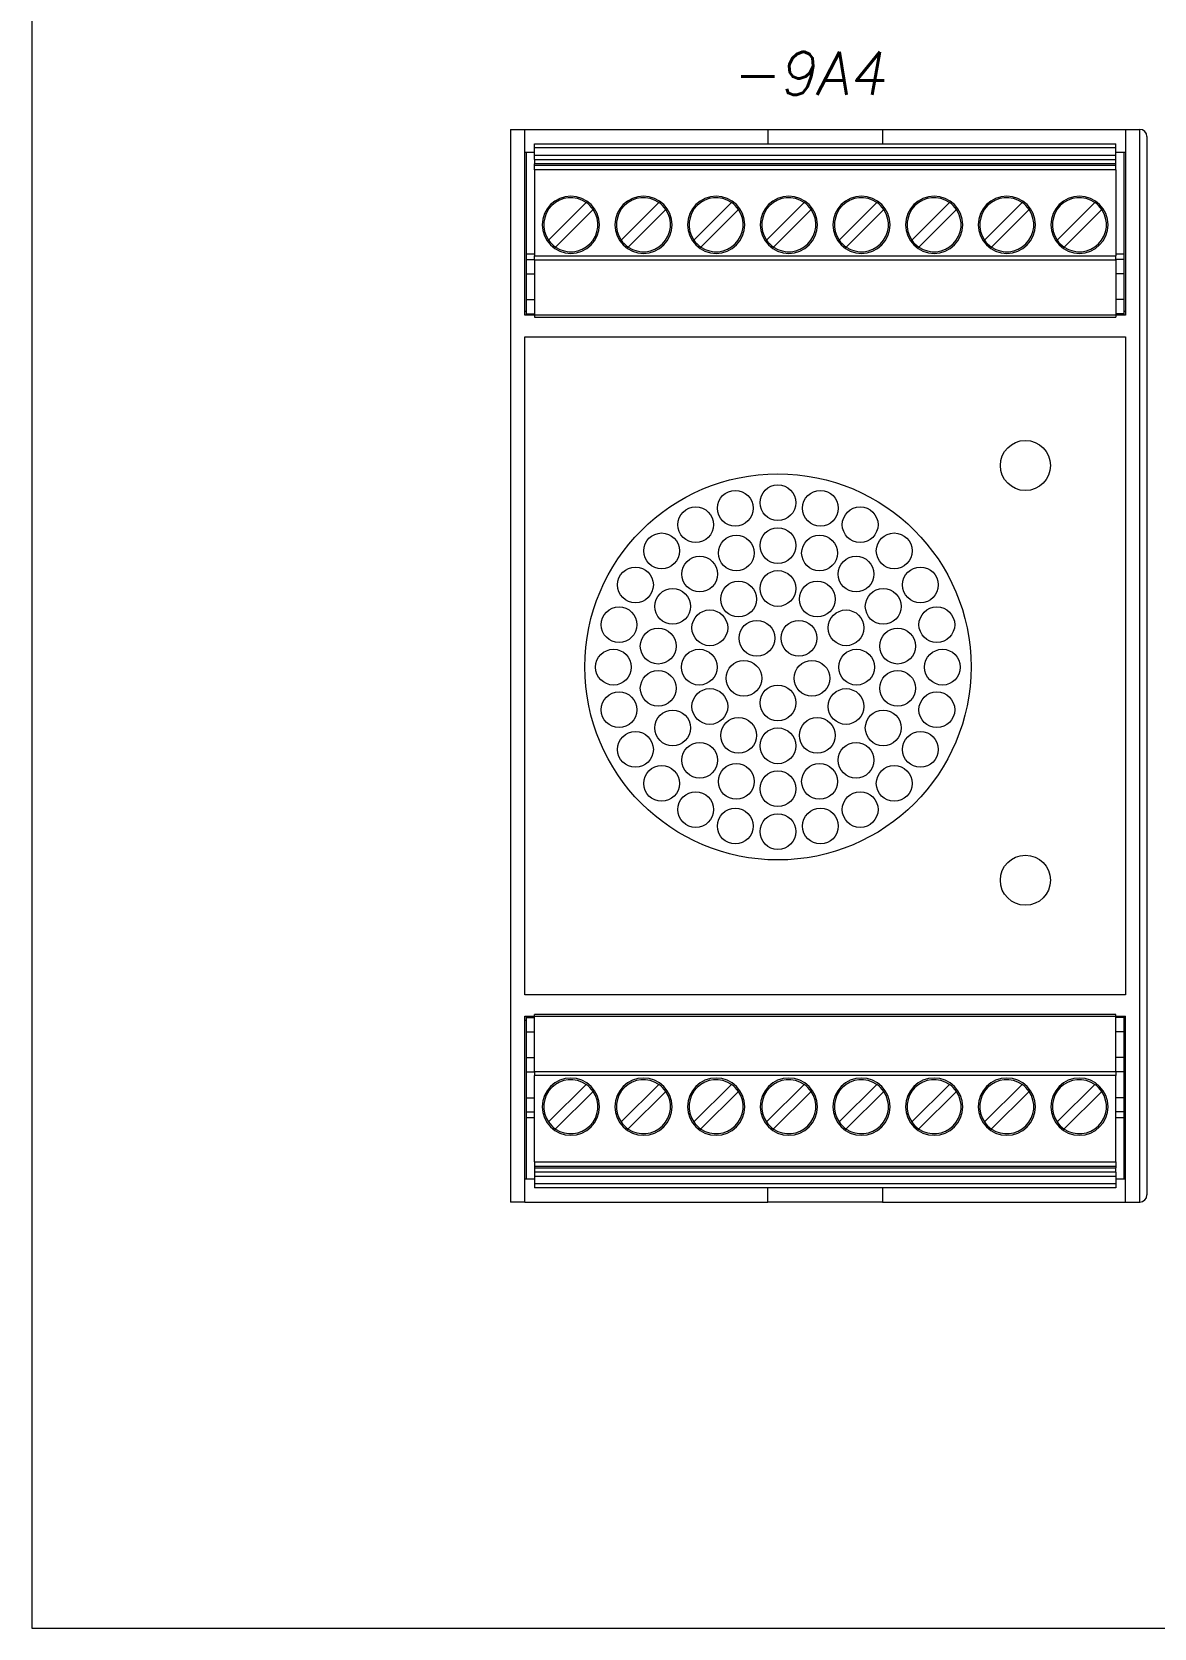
# Model space of a CAD drawing. Extents: x -2993 to 3661, y -4147 to -1441.
# Drawn here: x -324.1 to -245.6, y -2598 to -2486.4 of the extents above; entities that cross this region are included whole.
import ezdxf
from ezdxf.enums import TextEntityAlignment as Align

# ---------------------------------------------------------------- set-up
doc = ezdxf.new("R2010")
doc.units = 0
doc.header["$LTSCALE"] = 0.1
doc.header["$MEASUREMENT"] = 0
doc.layers.get('0').update_dxf_attribs({"linetype": 'CONTINUOUS'})
doc.layers.add('DIM', color=5, linetype='CONTINUOUS')
doc.styles.get("Standard").update_dxf_attribs({"font": 'simplex.shx'})

msp = doc.modelspace()

# ---------------------------------------------------------------- linework, layer by layer
at = {"color": 7, "linetype": 'Continuous', "lineweight": 13}
for p, q in [((-290.6, -2493.24), (-290.6, -2568.24)), ((-290.6, -2493.24), (-290.6, -2568.24)), ((-290.6, -2493.24), (-289.6, -2493.24)), ((-289.6, -2506.24), (-289.6, -2493.24)), ((-289.6, -2493.24), (-272.6, -2493.24)), ((-272.6, -2493.24), (-272.6, -2494.24)), ((-272.6, -2493.24), (-264.6, -2493.24)), ((-264.6, -2493.24), (-264.6, -2494.24)), ((-264.6, -2493.24), (-247.6, -2493.24)), ((-247.6, -2493.24), (-247.6, -2506.24)), ((-247.6, -2493.24), (-246.6, -2493.24)), ((-246.6, -2568.24), (-246.6, -2493.24)), ((-246.1, -2493.74), (-246.1, -2567.74)), ((-246.1, -2493.74), (-246.1, -2567.74)), ((-246.1, -2493.74), (-246.1, -2520.24)), ((-289.6, -2494.84), (-288.92, -2494.84)), ((-289.5, -2494.84), (-289.5, -2505.94)), ((-288.92, -2494.24), (-248.28, -2494.24)), ((-288.92, -2495.04), (-288.92, -2494.54)), ((-248.28, -2494.54), (-288.92, -2494.54)), ((-288.92, -2495.04), (-248.28, -2495.04)), ((-248.28, -2495.04), (-248.28, -2494.54)), ((-248.28, -2494.84), (-247.6, -2494.84)), ((-247.7, -2505.94), (-247.7, -2494.84)), ((-288.92, -2495.34), (-288.92, -2495.65)), ((-288.92, -2495.34), (-248.28, -2495.34)), ((-248.28, -2495.65), (-288.92, -2495.65)), ((-248.28, -2495.76), (-288.92, -2495.76)), ((-288.92, -2496.06), (-288.92, -2502.08)), ((-248.28, -2496.06), (-288.92, -2496.06)), ((-248.28, -2495.65), (-248.28, -2495.34)), ((-248.28, -2496.06), (-248.28, -2502.08)), ((-287.94, -2500.98), (-285.31, -2498.35)), ((-282.86, -2500.98), (-280.23, -2498.35)), ((-277.78, -2500.98), (-275.15, -2498.35)), ((-272.7, -2500.98), (-270.07, -2498.35)), ((-267.62, -2500.98), (-264.99, -2498.35)), ((-262.54, -2500.98), (-259.91, -2498.35)), ((-257.46, -2500.98), (-254.83, -2498.35)), ((-252.38, -2500.98), (-249.75, -2498.35)), ((-284.82, -2498.85), (-287.45, -2501.47)), ((-279.74, -2498.85), (-282.37, -2501.47)), ((-274.66, -2498.85), (-277.29, -2501.47)), ((-269.58, -2498.85), (-272.21, -2501.47)), ((-264.5, -2498.85), (-267.13, -2501.47)), ((-259.42, -2498.85), (-262.05, -2501.47)), ((-254.34, -2498.85), (-256.97, -2501.47)), ((-249.26, -2498.85), (-251.89, -2501.47)), ((-289.5, -2501.94), (-288.92, -2501.94)), ((-248.28, -2501.94), (-247.7, -2501.94)), ((-289.5, -2502.34), (-288.92, -2502.34)), ((-288.92, -2502.08), (-248.28, -2502.08)), ((-288.92, -2502.38), (-288.92, -2506.36)), ((-248.28, -2502.38), (-288.92, -2502.38)), ((-248.28, -2502.38), (-248.28, -2502.08)), ((-247.7, -2502.34), (-248.28, -2502.34)), ((-248.28, -2502.38), (-248.28, -2506.36)), ((-289.5, -2503.34), (-288.92, -2503.34)), ((-247.7, -2503.34), (-248.28, -2503.34)), ((-289.5, -2505.14), (-288.92, -2505.14)), ((-247.7, -2505.14), (-248.28, -2505.14)), ((-289.6, -2505.94), (-289.5, -2505.94)), ((-247.6, -2506.24), (-289.6, -2506.24)), ((-289.5, -2505.94), (-289.5, -2506.24)), ((-289.5, -2506.14), (-288.92, -2506.14)), ((-288.92, -2506.36), (-248.28, -2506.36)), ((-247.7, -2506.14), (-248.28, -2506.14)), ((-247.7, -2505.94), (-247.6, -2505.94)), ((-247.7, -2506.24), (-247.7, -2505.94)), ((-289.6, -2553.74), (-289.6, -2507.74)), ((-289.6, -2507.74), (-247.6, -2507.74)), ((-247.6, -2507.74), (-247.6, -2553.74)), ((-246.1, -2541.24), (-246.1, -2557.93)), ((-247.6, -2553.74), (-289.6, -2553.74)), ((-289.6, -2555.24), (-247.6, -2555.24)), ((-289.6, -2568.24), (-289.6, -2555.24)), ((-289.5, -2555.54), (-289.6, -2555.54)), ((-289.5, -2555.24), (-289.5, -2555.54)), ((-289.5, -2555.34), (-288.92, -2555.34)), ((-289.5, -2555.54), (-289.5, -2566.64)), ((-288.92, -2559.1), (-288.92, -2555.12)), ((-248.28, -2555.12), (-288.92, -2555.12)), ((-248.28, -2559.1), (-248.28, -2555.12)), ((-247.7, -2555.34), (-248.28, -2555.34)), ((-247.7, -2555.54), (-247.7, -2555.24)), ((-247.6, -2555.54), (-247.7, -2555.54)), ((-247.7, -2566.64), (-247.7, -2555.54)), ((-247.6, -2568.24), (-247.6, -2555.24)), ((-289.5, -2556.34), (-288.92, -2556.34)), ((-247.7, -2556.34), (-248.28, -2556.34)), ((-289.5, -2558.14), (-288.92, -2558.14)), ((-247.7, -2558.14), (-248.28, -2558.14)), ((-289.5, -2559.14), (-288.92, -2559.14)), ((-288.92, -2559.1), (-288.92, -2559.4)), ((-288.92, -2559.1), (-248.28, -2559.1)), ((-248.28, -2559.4), (-288.92, -2559.4)), ((-288.92, -2565.42), (-288.92, -2559.4)), ((-287.94, -2562.64), (-285.31, -2560.01)), ((-282.86, -2562.64), (-280.23, -2560.01)), ((-277.78, -2562.64), (-275.15, -2560.01)), ((-272.7, -2562.64), (-270.07, -2560.01)), ((-267.62, -2562.64), (-264.99, -2560.01)), ((-262.54, -2562.64), (-259.91, -2560.01)), ((-257.46, -2562.64), (-254.83, -2560.01)), ((-252.38, -2562.64), (-249.75, -2560.01)), ((-247.7, -2559.14), (-248.28, -2559.14)), ((-248.28, -2565.42), (-248.28, -2559.4)), ((-289.5, -2560.94), (-288.92, -2560.94)), ((-284.82, -2560.51), (-287.45, -2563.13)), ((-279.74, -2560.51), (-282.37, -2563.13)), ((-274.66, -2560.51), (-277.29, -2563.13)), ((-269.58, -2560.51), (-272.21, -2563.13)), ((-264.5, -2560.51), (-267.13, -2563.13)), ((-259.42, -2560.51), (-262.05, -2563.13)), ((-254.34, -2560.51), (-256.97, -2563.13)), ((-249.26, -2560.51), (-251.89, -2563.13)), ((-247.7, -2560.94), (-248.28, -2560.94)), ((-289.5, -2561.94), (-288.92, -2561.94)), ((-247.7, -2561.94), (-248.28, -2561.94)), ((-288.92, -2562.34), (-289.5, -2562.34)), ((-247.7, -2562.34), (-248.28, -2562.34)), ((-246.1, -2562.6), (-246.1, -2567.74)), ((-288.92, -2565.42), (-248.28, -2565.42)), ((-288.92, -2566.64), (-289.6, -2566.64)), ((-288.92, -2565.72), (-248.28, -2565.72)), ((-288.92, -2565.84), (-288.92, -2566.15)), ((-288.92, -2565.84), (-248.28, -2565.84)), ((-248.28, -2566.15), (-288.92, -2566.15)), ((-288.92, -2566.45), (-288.92, -2566.94)), ((-248.28, -2566.45), (-288.92, -2566.45)), ((-248.28, -2566.15), (-248.28, -2565.84)), ((-248.28, -2566.45), (-248.28, -2566.94)), ((-247.6, -2566.64), (-248.28, -2566.64)), ((-288.92, -2566.94), (-248.28, -2566.94)), ((-248.28, -2567.24), (-288.92, -2567.24)), ((-272.6, -2568.24), (-272.6, -2567.24)), ((-264.6, -2567.24), (-264.6, -2568.24)), ((-289.6, -2568.24), (-290.6, -2568.24)), ((-289.6, -2568.24), (-272.6, -2568.24)), ((-264.6, -2568.24), (-272.6, -2568.24)), ((-264.6, -2568.24), (-247.6, -2568.24)), ((-247.6, -2568.24), (-246.6, -2568.24))]:
    msp.add_line(p, q, dxfattribs=at)
at = {"lineweight": 13}
msp.add_line((-290.6, -2508.84), (-290.6, -2552.64), dxfattribs=at)
at = {"color": 7, "linetype": 'Continuous', "lineweight": 13}
for points in [[(-288.92, -2494.54), (-288.92, -2494.48), (-288.92, -2494.43), (-288.92, -2494.38), (-288.92, -2494.33), (-288.92, -2494.29), (-288.92, -2494.27), (-288.92, -2494.25), (-288.92, -2494.24)], [(-288.92, -2495.34), (-288.92, -2495.28), (-288.92, -2495.22), (-288.92, -2495.17), (-288.92, -2495.13), (-288.92, -2495.09), (-288.92, -2495.06), (-288.92, -2495.04), (-288.92, -2495.04)], [(-248.28, -2494.54), (-248.28, -2494.48), (-248.28, -2494.43), (-248.28, -2494.38), (-248.28, -2494.33), (-248.28, -2494.29), (-248.28, -2494.27), (-248.28, -2494.25), (-248.28, -2494.24)], [(-248.28, -2495.34), (-248.28, -2495.28), (-248.28, -2495.22), (-248.28, -2495.17), (-248.28, -2495.13), (-248.28, -2495.09), (-248.28, -2495.06), (-248.28, -2495.04), (-248.28, -2495.04)], [(-288.92, -2495.76), (-288.92, -2495.74), (-288.92, -2495.7), (-288.92, -2495.65)], [(-288.92, -2496.06), (-288.92, -2496), (-288.92, -2495.95), (-288.92, -2495.9), (-288.92, -2495.85), (-288.92, -2495.81), (-288.92, -2495.79), (-288.92, -2495.77), (-288.92, -2495.76)], [(-248.28, -2495.76), (-248.28, -2495.74), (-248.28, -2495.7), (-248.28, -2495.65)], [(-248.28, -2496.06), (-248.28, -2496), (-248.28, -2495.95), (-248.28, -2495.9), (-248.28, -2495.85), (-248.28, -2495.81), (-248.28, -2495.79), (-248.28, -2495.77), (-248.28, -2495.76)], [(-288.92, -2502.38), (-288.92, -2502.38), (-288.92, -2502.36), (-288.92, -2502.33), (-288.92, -2502.3), (-288.92, -2502.25), (-288.92, -2502.2), (-288.92, -2502.14), (-288.92, -2502.08)], [(-248.28, -2559.1), (-248.28, -2559.11), (-248.28, -2559.13), (-248.28, -2559.15), (-248.28, -2559.19), (-248.28, -2559.24), (-248.28, -2559.29), (-248.28, -2559.34), (-248.28, -2559.4)], [(-288.92, -2565.42), (-288.92, -2565.48), (-288.92, -2565.54), (-288.92, -2565.59), (-288.92, -2565.64), (-288.92, -2565.67), (-288.92, -2565.7), (-288.92, -2565.72), (-288.92, -2565.72)], [(-248.28, -2565.42), (-248.28, -2565.48), (-248.28, -2565.54), (-248.28, -2565.59), (-248.28, -2565.64), (-248.28, -2565.67), (-248.28, -2565.7), (-248.28, -2565.72), (-248.28, -2565.72)], [(-288.92, -2565.72), (-288.92, -2565.74), (-288.92, -2565.79), (-288.92, -2565.84)], [(-288.92, -2566.15), (-288.92, -2566.21), (-288.92, -2566.26), (-288.92, -2566.31), (-288.92, -2566.36), (-288.92, -2566.4), (-288.92, -2566.43), (-288.92, -2566.44), (-288.92, -2566.45)], [(-248.28, -2565.72), (-248.28, -2565.74), (-248.28, -2565.79), (-248.28, -2565.84)], [(-248.28, -2566.15), (-248.28, -2566.21), (-248.28, -2566.26), (-248.28, -2566.31), (-248.28, -2566.36), (-248.28, -2566.4), (-248.28, -2566.43), (-248.28, -2566.44), (-248.28, -2566.45)], [(-288.92, -2566.94), (-288.92, -2567), (-288.92, -2567.06), (-288.92, -2567.11), (-288.92, -2567.16), (-288.92, -2567.19), (-288.92, -2567.22), (-288.92, -2567.24), (-288.92, -2567.24)], [(-248.28, -2566.94), (-248.28, -2567), (-248.28, -2567.06), (-248.28, -2567.11), (-248.28, -2567.16), (-248.28, -2567.19), (-248.28, -2567.22), (-248.28, -2567.24), (-248.28, -2567.24)]]:
    msp.add_lwpolyline(points, dxfattribs=at)
at = {"linetype": 'Continuous', "lineweight": 13}
for centre in [(-254.6, -2516.74), (-254.6, -2545.74)]:
    msp.add_circle(centre, 1.75, dxfattribs=at)
at = {"lineweight": 13}
for centre, radius in [((-271.9, -2530.82), 13.5), ((-274.88, -2519.73), 1.25), ((-271.9, -2519.34), 1.25), ((-268.93, -2519.73), 1.25), ((-277.65, -2520.88), 1.25), ((-266.15, -2520.88), 1.25), ((-280.03, -2522.71), 1.25), ((-274.81, -2522.86), 1.25), ((-271.9, -2522.34), 1.25), ((-268.99, -2522.86), 1.25), ((-263.77, -2522.71), 1.25), ((-277.37, -2524.33), 1.25), ((-266.44, -2524.33), 1.25), ((-281.86, -2525.09), 1.25), ((-271.9, -2525.34), 1.25), ((-261.94, -2525.09), 1.25), ((-279.26, -2526.59), 1.25), ((-274.65, -2526.08), 1.25), ((-269.15, -2526.08), 1.25), ((-264.54, -2526.59), 1.25), ((-283.01, -2527.87), 1.25), ((-276.66, -2528.09), 1.25), ((-273.37, -2528.82), 1.25), ((-270.43, -2528.82), 1.25), ((-267.14, -2528.09), 1.25), ((-260.79, -2527.87), 1.25), ((-280.27, -2529.37), 1.25), ((-263.53, -2529.37), 1.25), ((-283.4, -2530.84), 1.25), ((-277.4, -2530.84), 1.25), ((-266.4, -2530.84), 1.25), ((-260.4, -2530.84), 1.25), ((-274.28, -2531.62), 1.25), ((-269.52, -2531.62), 1.25), ((-280.27, -2532.32), 1.25), ((-271.9, -2533.34), 1.25), ((-263.53, -2532.32), 1.25), ((-283.01, -2533.82), 1.25), ((-276.66, -2533.59), 1.25), ((-267.14, -2533.59), 1.25), ((-260.79, -2533.82), 1.25), ((-279.26, -2535.09), 1.25), ((-264.54, -2535.09), 1.25), ((-281.86, -2536.59), 1.25), ((-274.65, -2535.61), 1.25), ((-271.9, -2536.34), 1.25), ((-269.15, -2535.61), 1.25), ((-261.94, -2536.59), 1.25), ((-277.37, -2537.35), 1.25), ((-266.44, -2537.35), 1.25), ((-274.81, -2538.83), 1.25), ((-268.99, -2538.83), 1.25), ((-280.03, -2538.97), 1.25), ((-271.9, -2539.34), 1.25), ((-263.77, -2538.97), 1.25), ((-277.65, -2540.8), 1.25), ((-266.15, -2540.8), 1.25), ((-274.88, -2541.95), 1.25), ((-268.93, -2541.95), 1.25), ((-271.9, -2542.34), 1.25)]:
    msp.add_circle(centre, radius, dxfattribs=at)
at = {"color": 7, "linetype": 'Continuous', "lineweight": 13}
for centre, radius, start, end in [((-246.6, -2493.74), 0.5, 0.0002, 90), ((-286.38, -2499.91), 2, 90, 270), ((-286.38, -2499.91), 1.89, 135, 214.3366), ((-286.38, -2499.91), 1.89, 55.6634, 135), ((-286.38, -2499.91), 2, 270, 90), ((-286.38, -2499.91), 1.89, 34.3365, 55.6635), ((-281.3, -2499.91), 2, 90, 270), ((-281.3, -2499.91), 1.89, 135, 214.3366), ((-281.3, -2499.91), 1.89, 55.6634, 135), ((-281.3, -2499.91), 2, 270, 90), ((-281.3, -2499.91), 1.89, 34.3365, 55.6635), ((-276.22, -2499.91), 2, 90, 270), ((-276.22, -2499.91), 1.89, 135, 214.3366), ((-276.22, -2499.91), 1.89, 55.6634, 135), ((-276.22, -2499.91), 2, 270, 90), ((-276.22, -2499.91), 1.89, 34.3365, 55.6635), ((-271.14, -2499.91), 2, 90, 270), ((-271.14, -2499.91), 1.89, 135, 214.3366), ((-271.14, -2499.91), 1.89, 55.6634, 135), ((-271.14, -2499.91), 2, 270, 90), ((-271.14, -2499.91), 1.89, 34.3365, 55.6635), ((-266.06, -2499.91), 2, 90, 270), ((-266.06, -2499.91), 1.89, 135, 214.3366), ((-266.06, -2499.91), 1.89, 55.6634, 135), ((-266.06, -2499.91), 2, 270, 90), ((-266.06, -2499.91), 1.89, 34.3365, 55.6635), ((-260.98, -2499.91), 2, 90, 270), ((-260.98, -2499.91), 1.89, 135, 214.3366), ((-260.98, -2499.91), 1.89, 55.6634, 135), ((-260.98, -2499.91), 2, 270, 90), ((-260.98, -2499.91), 1.89, 34.3365, 55.6635), ((-255.9, -2499.91), 2, 90, 270), ((-255.9, -2499.91), 1.89, 135, 214.3366), ((-255.9, -2499.91), 1.89, 55.6634, 135), ((-255.9, -2499.91), 2, 270, 90), ((-255.9, -2499.91), 1.89, 34.3365, 55.6635), ((-250.82, -2499.91), 2, 90, 270), ((-250.82, -2499.91), 1.89, 135, 214.3366), ((-250.82, -2499.91), 1.89, 55.6634, 135), ((-250.82, -2499.91), 2, 270, 90), ((-250.82, -2499.91), 1.89, 34.3365, 55.6635), ((-286.38, -2499.91), 1.89, 315, 34.3366), ((-281.3, -2499.91), 1.89, 315, 34.3366), ((-276.22, -2499.91), 1.89, 315, 34.3366), ((-271.14, -2499.91), 1.89, 315, 34.3366), ((-266.06, -2499.91), 1.89, 315, 34.3366), ((-260.98, -2499.91), 1.89, 315, 34.3366), ((-255.9, -2499.91), 1.89, 315, 34.3366), ((-250.82, -2499.91), 1.89, 315, 34.3366), ((-286.38, -2499.91), 1.89, 214.3365, 235.6635), ((-286.38, -2499.91), 1.89, 235.6634, 315), ((-281.3, -2499.91), 1.89, 214.3365, 235.6635), ((-281.3, -2499.91), 1.89, 235.6634, 315), ((-276.22, -2499.91), 1.89, 214.3365, 235.6635), ((-276.22, -2499.91), 1.89, 235.6634, 315), ((-271.14, -2499.91), 1.89, 214.3365, 235.6635), ((-271.14, -2499.91), 1.89, 235.6634, 315), ((-266.06, -2499.91), 1.89, 214.3365, 235.6635), ((-266.06, -2499.91), 1.89, 235.6634, 315), ((-260.98, -2499.91), 1.89, 214.3365, 235.6635), ((-260.98, -2499.91), 1.89, 235.6634, 315), ((-255.9, -2499.91), 1.89, 214.3365, 235.6635), ((-255.9, -2499.91), 1.89, 235.6634, 315), ((-250.82, -2499.91), 1.89, 214.3365, 235.6635), ((-250.82, -2499.91), 1.89, 235.6634, 315), ((-286.38, -2561.57), 2, 90, 270), ((-286.38, -2561.57), 1.89, 55.6634, 135), ((-286.38, -2561.57), 2, 270, 90), ((-286.38, -2561.57), 1.89, 34.3365, 55.6635), ((-281.3, -2561.57), 2, 90, 270), ((-281.3, -2561.57), 1.89, 55.6634, 135), ((-281.3, -2561.57), 2, 270, 90), ((-281.3, -2561.57), 1.89, 34.3365, 55.6635), ((-276.22, -2561.57), 2, 90, 270), ((-276.22, -2561.57), 1.89, 55.6634, 135), ((-276.22, -2561.57), 2, 270, 90), ((-276.22, -2561.57), 1.89, 34.3365, 55.6635), ((-271.14, -2561.57), 2, 90, 270), ((-271.14, -2561.57), 1.89, 55.6634, 135), ((-271.14, -2561.57), 2, 270, 90), ((-271.14, -2561.57), 1.89, 34.3365, 55.6635), ((-266.06, -2561.57), 2, 90, 270), ((-266.06, -2561.57), 1.89, 55.6634, 135), ((-266.06, -2561.57), 2, 270, 90), ((-266.06, -2561.57), 1.89, 34.3365, 55.6635), ((-260.98, -2561.57), 2, 90, 270), ((-260.98, -2561.57), 1.89, 55.6634, 135), ((-260.98, -2561.57), 2, 270, 90), ((-260.98, -2561.57), 1.89, 34.3365, 55.6635), ((-255.9, -2561.57), 2, 90, 270), ((-255.9, -2561.57), 1.89, 55.6634, 135), ((-255.9, -2561.57), 2, 270, 90), ((-255.9, -2561.57), 1.89, 34.3365, 55.6635), ((-250.82, -2561.57), 2, 90, 270), ((-250.82, -2561.57), 1.89, 55.6634, 135), ((-250.82, -2561.57), 2, 270, 90), ((-250.82, -2561.57), 1.89, 34.3365, 55.6635), ((-286.38, -2561.57), 1.89, 135, 214.3366), ((-286.38, -2561.57), 1.89, 315, 34.3366), ((-281.3, -2561.57), 1.89, 135, 214.3366), ((-281.3, -2561.57), 1.89, 315, 34.3366), ((-276.22, -2561.57), 1.89, 135, 214.3366), ((-276.22, -2561.57), 1.89, 315, 34.3366), ((-271.14, -2561.57), 1.89, 135, 214.3366), ((-271.14, -2561.57), 1.89, 315, 34.3366), ((-266.06, -2561.57), 1.89, 135, 214.3366), ((-266.06, -2561.57), 1.89, 315, 34.3366), ((-260.98, -2561.57), 1.89, 135, 214.3366), ((-260.98, -2561.57), 1.89, 315, 34.3366), ((-255.9, -2561.57), 1.89, 135, 214.3366), ((-255.9, -2561.57), 1.89, 315, 34.3366), ((-250.82, -2561.57), 1.89, 135, 214.3366), ((-250.82, -2561.57), 1.89, 315, 34.3366), ((-286.38, -2561.57), 1.89, 214.3365, 235.6635), ((-286.38, -2561.57), 1.89, 235.6634, 315), ((-281.3, -2561.57), 1.89, 214.3365, 235.6635), ((-281.3, -2561.57), 1.89, 235.6634, 315), ((-276.22, -2561.57), 1.89, 214.3365, 235.6635), ((-276.22, -2561.57), 1.89, 235.6634, 315), ((-271.14, -2561.57), 1.89, 214.3365, 235.6635), ((-271.14, -2561.57), 1.89, 235.6634, 315), ((-266.06, -2561.57), 1.89, 214.3365, 235.6635), ((-266.06, -2561.57), 1.89, 235.6634, 315), ((-260.98, -2561.57), 1.89, 214.3365, 235.6635), ((-260.98, -2561.57), 1.89, 235.6634, 315), ((-255.9, -2561.57), 1.89, 214.3365, 235.6635), ((-255.9, -2561.57), 1.89, 235.6634, 315), ((-250.82, -2561.57), 1.89, 214.3365, 235.6635), ((-250.82, -2561.57), 1.89, 235.6634, 315), ((-246.6, -2567.74), 0.5, 270.0002, 359.9998)]:
    msp.add_arc(centre, radius, start, end, dxfattribs=at)
at = {"layer": 'DIM', "lineweight": 13}
msp.add_lwpolyline([(-324.06, -2598.02), (81.99, -2598.02), (81.99, -2375.22), (-324.06, -2375.22)], close=True, dxfattribs=at)

# ---------------------------------------------------------------- texts
at = {"lineweight": 13, "oblique": 10}
msp.add_text('-9A4', height=3, dxfattribs=at).set_placement((-269.8, -2490.83), align=Align.CENTER)

doc.saveas('drawing.dxf')
